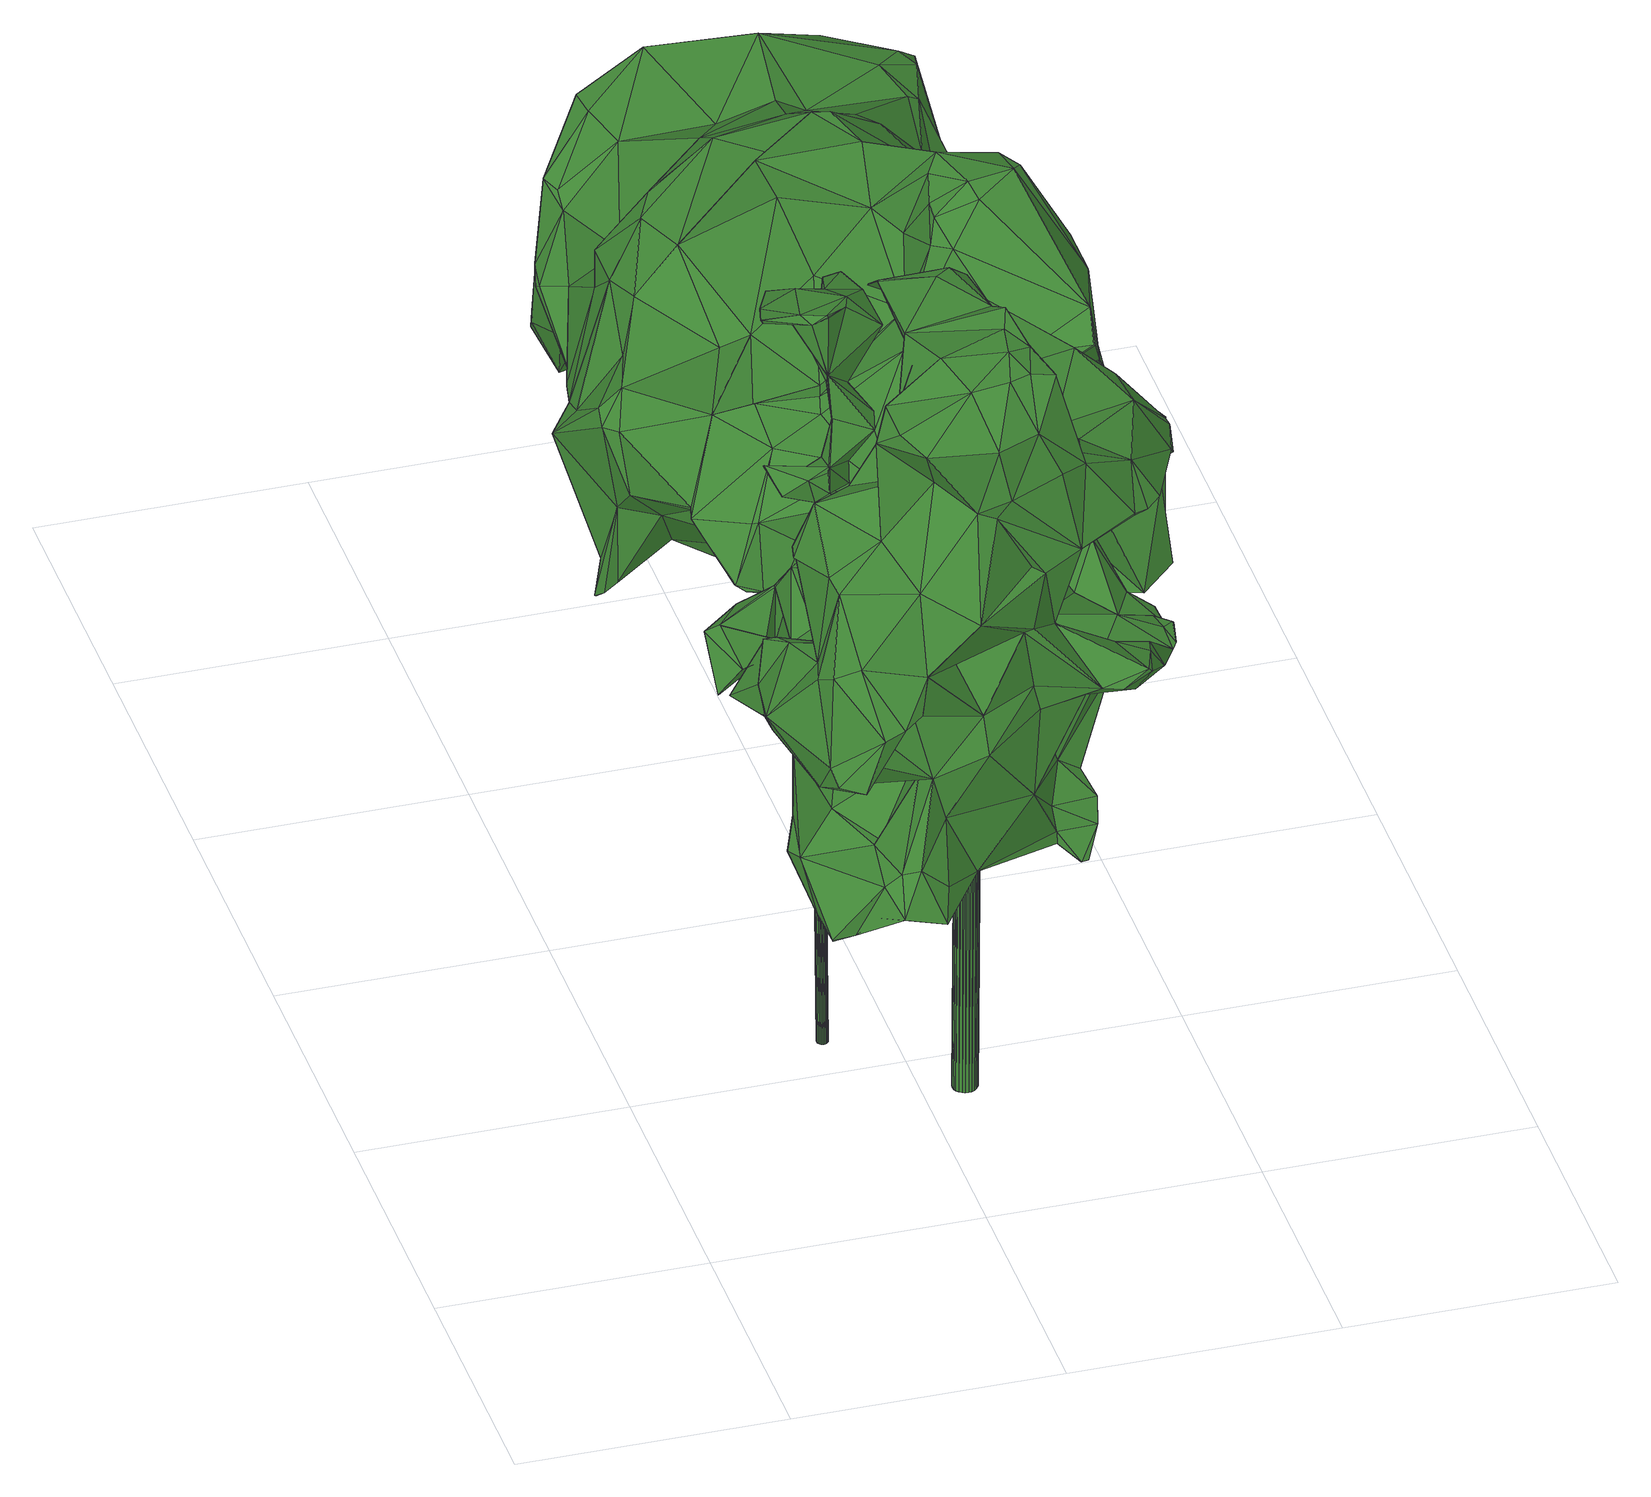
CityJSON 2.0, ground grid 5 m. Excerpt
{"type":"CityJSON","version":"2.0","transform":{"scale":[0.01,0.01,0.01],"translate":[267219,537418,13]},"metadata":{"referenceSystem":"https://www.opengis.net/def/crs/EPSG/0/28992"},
"CityObjects":{
"tree1":{"type":"SolitaryVegetationObject","attributes":{"gtid":578,"crown_width_m":3.3,"crown_median_z":24.57,"crown_r50_m":0.289,"crown_porosity":0.931,"trunk_H_m":11.16,"trunk_DBH_m":0.201,"trunk_radius_m":0.101,"trunk_base_height_m":13.41,"original_gtid":"661"},"geometry":[{"type":"Solid","lod":"3","boundaries":[[[[0,1,2]],[[3,1,0]],[[3,0,4]],[[1,3,5]],[[5,2,1]],[[6,7,8]],[[9,10,4]],[[11,12,13]],[[14,15,16]],[[17,18,19]],[[20,21,22]],[[23,24,25]],[[15,14,26]],[[27,26,14]],[[28,29,30]],[[31,32,33]],[[31,33,34]],[[4,0,9]],[[10,9,35]],[[36,37,34]],[[8,38,39]],[[40,37,41]],[[42,43,44]],[[45,46,47]],[[48,49,50]],[[51,52,28]],[[30,47,46]],[[53,54,47]],[[55,40,41]],[[56,36,57]],[[58,59,60]],[[61,59,58]],[[62,9,0]],[[14,63,27]],[[64,33,32]],[[65,33,64]],[[4,66,3]],[[45,66,4]],[[35,58,60]],[[35,60,10]],[[67,68,69]],[[70,68,67]],[[11,13,71]],[[11,71,72]],[[73,56,74]],[[26,27,18]],[[19,18,27]],[[53,47,75]],[[76,77,78]],[[79,80,81]],[[82,83,16]],[[56,73,84]],[[85,6,39]],[[86,87,88]],[[8,39,6]],[[89,42,90]],[[38,91,92]],[[90,42,93]],[[9,94,95]],[[74,79,73]],[[96,97,98]],[[8,99,91]],[[38,100,39]],[[101,37,36]],[[63,72,19]],[[84,101,56]],[[102,62,103]],[[104,105,106]],[[62,0,2]],[[5,62,2]],[[107,108,94]],[[95,94,108]],[[62,94,9]],[[55,109,40]],[[110,21,20]],[[111,112,113]],[[107,94,62]],[[31,34,37]],[[86,114,78]],[[25,81,23]],[[113,115,116]],[[35,9,95]],[[117,97,96]],[[97,117,118]],[[108,49,119]],[[45,120,46]],[[121,109,115]],[[121,115,118]],[[70,12,68]],[[36,56,101]],[[111,113,43]],[[62,102,107]],[[122,110,20]],[[123,21,105]],[[31,37,124]],[[28,125,51]],[[118,126,124]],[[5,75,52]],[[5,52,51]],[[16,127,14]],[[90,93,109]],[[42,89,43]],[[60,128,10]],[[16,15,129]],[[130,90,131]],[[96,65,117]],[[34,112,111]],[[111,36,34]],[[5,132,75]],[[133,72,71]],[[133,71,102]],[[122,22,91]],[[44,93,42]],[[63,14,127]],[[109,55,104]],[[134,10,128]],[[22,122,20]],[[38,92,100]],[[73,79,81]],[[101,84,24]],[[113,135,43]],[[83,48,127]],[[78,77,86]],[[119,136,125]],[[119,125,28]],[[137,24,138]],[[72,63,139]],[[121,118,37]],[[121,37,40]],[[41,138,24]],[[140,67,69]],[[44,135,116]],[[124,37,118]],[[43,89,57]],[[80,74,130]],[[84,25,24]],[[4,10,134]],[[112,87,97]],[[112,97,113]],[[49,107,50]],[[12,48,50]],[[55,106,21]],[[41,106,55]],[[41,80,106]],[[78,114,76]],[[134,128,59]],[[41,37,101]],[[126,141,138]],[[51,62,5]],[[73,81,84]],[[88,142,86]],[[105,104,123]],[[79,74,80]],[[114,86,142]],[[142,12,114]],[[140,88,67]],[[18,129,26]],[[82,129,18]],[[129,82,16]],[[26,129,15]],[[39,100,85]],[[143,85,100]],[[21,144,92]],[[13,12,50]],[[13,50,107]],[[30,46,120]],[[28,30,120]],[[137,32,31]],[[43,57,111]],[[31,41,101]],[[24,31,101]],[[24,137,31]],[[64,141,65]],[[117,141,126]],[[65,141,117]],[[123,144,21]],[[67,98,70]],[[82,18,17]],[[119,49,136]],[[69,11,139]],[[56,57,89]],[[93,44,116]],[[40,109,121]],[[12,11,68]],[[62,51,103]],[[125,103,51]],[[21,106,105]],[[145,116,115]],[[145,115,109]],[[123,104,55]],[[123,55,110]],[[110,55,21]],[[23,41,24]],[[72,139,11]],[[126,138,124]],[[138,41,124]],[[118,117,126]],[[74,56,130]],[[19,133,17]],[[17,133,82]],[[91,38,8]],[[83,127,16]],[[27,63,19]],[[30,29,47]],[[137,138,32]],[[3,66,5]],[[136,103,125]],[[41,31,124]],[[83,82,103]],[[136,83,103]],[[133,103,82]],[[133,102,103]],[[88,87,34]],[[98,88,34]],[[34,96,98]],[[77,87,86]],[[34,87,112]],[[45,134,120]],[[4,134,45]],[[59,120,134]],[[91,99,122]],[[138,141,32]],[[13,102,71]],[[32,141,64]],[[47,29,75]],[[47,54,66]],[[47,66,45]],[[133,19,72]],[[111,57,36]],[[106,80,104]],[[53,132,54]],[[98,67,88]],[[69,68,11]],[[43,135,44]],[[87,77,98]],[[113,116,135]],[[142,140,12]],[[88,140,142]],[[12,140,48]],[[127,48,140]],[[139,63,140]],[[139,140,69]],[[127,140,63]],[[12,70,114]],[[76,114,70]],[[98,77,70]],[[76,70,77]],[[25,84,81]],[[102,13,107]],[[23,81,41]],[[75,132,53]],[[146,147,95]],[[58,147,61]],[[146,61,147]],[[98,97,87]],[[110,122,144]],[[110,144,123]],[[93,116,145]],[[93,145,109]],[[22,92,91]],[[100,92,143]],[[21,92,22]],[[122,99,144]],[[92,144,99]],[[92,99,143]],[[108,107,49]],[[136,49,48]],[[136,48,83]],[[80,131,104]],[[130,131,80]],[[60,59,128]],[[109,131,90]],[[104,131,109]],[[28,146,119]],[[146,108,119]],[[28,61,146]],[[146,95,108]],[[35,147,58]],[[35,95,147]],[[61,120,59]],[[28,120,61]],[[113,97,115]],[[97,118,115]],[[8,7,99]],[[41,81,80]],[[99,7,143]],[[34,33,96]],[[52,29,28]],[[52,75,29]],[[96,33,65]],[[66,54,132]],[[66,132,5]],[[89,130,56]],[[90,130,89]],[[85,7,6]],[[143,7,85]],[[148,149,150]],[[148,150,151]],[[151,150,152]],[[151,152,153]],[[150,149,154]],[[150,154,152]],[[152,154,155]],[[152,155,153]],[[154,149,156]],[[154,156,155]],[[155,156,157]],[[155,157,153]],[[156,149,158]],[[156,158,157]],[[157,158,159]],[[157,159,153]],[[158,149,160]],[[158,160,159]],[[159,160,161]],[[159,161,153]],[[160,149,162]],[[160,162,161]],[[161,162,163]],[[161,163,153]],[[162,149,164]],[[162,164,163]],[[163,164,165]],[[163,165,153]],[[164,149,166]],[[164,166,165]],[[165,166,167]],[[165,167,153]],[[166,149,168]],[[166,168,167]],[[167,168,169]],[[167,169,153]],[[168,149,170]],[[168,170,169]],[[169,170,171]],[[169,171,153]],[[170,149,172]],[[170,172,171]],[[171,172,173]],[[171,173,153]],[[172,149,174]],[[172,174,173]],[[173,174,175]],[[173,175,153]],[[174,149,176]],[[174,176,175]],[[175,176,177]],[[175,177,153]],[[176,149,178]],[[176,178,177]],[[177,178,179]],[[177,179,153]],[[178,149,180]],[[178,180,179]],[[179,180,181]],[[179,181,153]],[[180,149,182]],[[180,182,181]],[[181,182,183]],[[181,183,153]],[[182,149,184]],[[182,184,183]],[[183,184,185]],[[183,185,153]],[[184,149,186]],[[184,186,185]],[[185,186,187]],[[185,187,153]],[[186,149,188]],[[186,188,187]],[[187,188,189]],[[187,189,153]],[[188,149,190]],[[188,190,189]],[[189,190,191]],[[189,191,153]],[[190,149,192]],[[190,192,191]],[[191,192,193]],[[191,193,153]],[[192,149,194]],[[192,194,193]],[[193,194,195]],[[193,195,153]],[[194,149,196]],[[194,196,195]],[[195,196,197]],[[195,197,153]],[[196,149,148]],[[196,148,197]],[[197,148,151]],[[197,151,153]]]]}]},
"tree2":{"type":"SolitaryVegetationObject","attributes":{"gtid":577,"crown_width_m":7.7,"crown_median_z":22.94,"crown_r50_m":0.408,"crown_porosity":0.911,"trunk_H_m":9.53,"trunk_DBH_m":0.458,"trunk_radius_m":0.229,"trunk_base_height_m":13.41,"original_gtid":"660"},"geometry":[{"type":"Solid","lod":"3","boundaries":[[[[198,199,200]],[[201,202,203]],[[204,205,206]],[[207,208,209]],[[210,211,212]],[[213,214,206]],[[213,215,214]],[[216,217,218]],[[216,219,217]],[[220,221,222]],[[223,224,225]],[[226,227,228]],[[229,230,231]],[[232,227,233]],[[234,235,236]],[[237,216,218]],[[234,238,235]],[[239,240,241]],[[242,243,199]],[[236,235,244]],[[245,246,225]],[[240,239,247]],[[248,249,250]],[[251,252,253]],[[254,253,252]],[[255,256,257]],[[258,259,208]],[[220,260,255]],[[261,262,263]],[[263,262,264]],[[265,266,267]],[[268,269,270]],[[271,272,273]],[[241,240,274]],[[275,265,276]],[[277,265,275]],[[278,279,280]],[[281,282,283]],[[263,250,249]],[[277,279,284]],[[263,249,261]],[[285,198,200]],[[286,287,288]],[[278,289,290]],[[291,253,292]],[[293,280,294]],[[245,295,296]],[[297,298,212]],[[286,299,287]],[[300,287,299]],[[301,233,226]],[[227,226,233]],[[302,303,304]],[[305,306,307]],[[308,309,310]],[[311,312,313]],[[218,217,314]],[[315,316,317]],[[296,318,319]],[[313,320,222]],[[223,225,246]],[[321,322,323]],[[321,323,324]],[[325,326,327]],[[325,327,300]],[[328,329,330]],[[328,330,322]],[[211,284,331]],[[332,333,292]],[[334,281,283]],[[335,332,292]],[[314,217,336]],[[250,337,248]],[[245,338,295]],[[229,339,340]],[[328,341,342]],[[213,206,205]],[[285,343,344]],[[345,346,347]],[[348,349,256]],[[245,225,338]],[[274,240,350]],[[274,350,351]],[[352,353,231]],[[350,247,354]],[[355,302,356]],[[240,247,350]],[[314,336,357]],[[358,359,317]],[[351,360,274]],[[361,362,292]],[[237,363,232]],[[300,364,287]],[[365,366,367]],[[365,367,215]],[[233,301,237]],[[233,237,232]],[[204,206,214]],[[297,368,369]],[[345,213,205]],[[347,213,345]],[[370,284,279]],[[371,372,256]],[[308,360,373]],[[200,343,285]],[[290,203,202]],[[290,289,203]],[[294,374,375]],[[376,377,378]],[[377,379,378]],[[380,381,298]],[[210,298,381]],[[290,202,382]],[[383,301,228]],[[350,307,351]],[[379,302,355]],[[315,221,201]],[[258,384,346]],[[347,346,384]],[[385,305,209]],[[332,335,386]],[[238,387,235]],[[290,388,389]],[[231,390,356]],[[391,369,368]],[[322,330,334]],[[392,393,271]],[[237,301,383]],[[316,394,270]],[[272,395,278]],[[396,344,343]],[[296,306,385]],[[305,385,306]],[[346,345,352]],[[346,352,397]],[[282,398,283]],[[322,283,398]],[[314,357,363]],[[399,400,401]],[[361,292,402]],[[311,313,221]],[[403,371,256]],[[404,405,266]],[[404,266,211]],[[294,280,275]],[[205,406,345]],[[352,345,406]],[[311,407,312]],[[245,408,303]],[[281,262,409]],[[281,409,282]],[[403,260,371]],[[410,252,399]],[[237,218,363]],[[275,276,294]],[[411,259,304]],[[377,224,223]],[[412,267,339]],[[340,339,267]],[[413,401,261]],[[414,265,267]],[[291,251,253]],[[356,390,355]],[[415,355,390]],[[209,307,366]],[[305,307,209]],[[242,273,374]],[[201,203,315]],[[271,273,242]],[[271,242,199]],[[336,381,357]],[[274,360,241]],[[416,417,343]],[[416,418,417]],[[300,327,324]],[[300,324,364]],[[331,212,211]],[[245,303,302]],[[337,262,281]],[[334,337,281]],[[207,209,366]],[[239,367,354]],[[247,239,354]],[[239,241,360]],[[251,341,419]],[[254,252,410]],[[246,245,302]],[[246,302,379]],[[255,389,220]],[[280,293,278]],[[292,420,291]],[[220,222,260]],[[329,421,330]],[[325,373,422]],[[308,373,325]],[[256,349,257]],[[283,322,334]],[[342,341,251]],[[423,424,425]],[[423,425,426]],[[380,363,381]],[[291,427,329]],[[428,329,427]],[[428,429,291]],[[325,422,326]],[[267,266,405]],[[228,430,383]],[[236,368,431]],[[236,431,432]],[[326,422,398]],[[326,398,282]],[[399,401,413]],[[246,379,377]],[[246,377,223]],[[235,387,244]],[[250,264,337]],[[414,243,242]],[[218,314,363]],[[302,433,356]],[[231,433,397]],[[356,433,231]],[[373,306,319]],[[301,226,228]],[[269,268,434]],[[333,435,288]],[[436,424,437]],[[296,408,245]],[[325,300,417]],[[423,230,229]],[[376,230,423]],[[353,406,267]],[[352,406,353]],[[204,214,438]],[[405,340,267]],[[315,289,278]],[[382,202,201]],[[439,324,323]],[[322,321,328]],[[378,230,376]],[[390,230,378]],[[440,387,361]],[[397,352,231]],[[386,441,371]],[[371,441,372]],[[441,348,372]],[[217,219,336]],[[414,406,442]],[[243,414,442]],[[236,432,234]],[[234,443,238]],[[432,443,234]],[[372,348,256]],[[444,445,387]],[[224,446,447]],[[422,447,446]],[[278,375,272]],[[224,377,446]],[[357,381,363]],[[212,298,210]],[[374,294,276]],[[333,420,292]],[[297,448,380]],[[360,351,306]],[[360,306,373]],[[244,391,236]],[[238,443,387]],[[297,449,348]],[[349,348,449]],[[424,324,439]],[[287,291,288]],[[439,325,450]],[[408,451,303]],[[244,440,391]],[[452,344,396]],[[355,415,379]],[[377,376,453]],[[378,379,415]],[[417,450,325]],[[363,380,454]],[[346,397,433]],[[319,306,296]],[[385,408,296]],[[267,406,414]],[[371,260,313]],[[337,264,262]],[[211,405,455]],[[329,428,456]],[[329,456,383]],[[332,386,457]],[[382,388,290]],[[222,221,313]],[[417,418,309]],[[316,395,394]],[[272,394,395]],[[338,225,224]],[[423,426,453]],[[219,456,458]],[[243,442,204]],[[458,456,428]],[[205,442,406]],[[211,266,277]],[[381,340,405]],[[441,445,348]],[[386,445,441]],[[286,459,460]],[[434,288,435]],[[434,435,269]],[[229,231,339]],[[460,459,461]],[[242,374,276]],[[288,420,333]],[[291,420,288]],[[229,437,423]],[[424,423,437]],[[242,276,414]],[[271,393,272]],[[263,264,250]],[[207,365,462]],[[207,366,365]],[[367,307,354]],[[251,291,342]],[[304,433,302]],[[377,453,446]],[[329,342,291]],[[316,315,395]],[[291,287,364]],[[324,291,364]],[[386,371,457]],[[387,443,444]],[[439,450,463]],[[362,445,335]],[[395,315,278]],[[244,387,440]],[[383,421,329]],[[415,390,378]],[[394,272,393]],[[394,393,461]],[[405,211,210]],[[405,210,381]],[[426,323,446]],[[258,208,207]],[[207,384,258]],[[425,424,463]],[[403,256,255]],[[253,464,292]],[[402,292,464]],[[431,348,444]],[[431,444,432]],[[207,462,384]],[[430,465,413]],[[465,410,413]],[[215,438,214]],[[367,438,215]],[[325,439,466]],[[400,409,262]],[[320,313,260]],[[199,243,200]],[[315,317,407]],[[204,442,205]],[[231,230,390]],[[307,306,351]],[[429,427,291]],[[428,427,429]],[[463,424,439]],[[249,413,261]],[[265,277,266]],[[273,375,374]],[[423,453,376]],[[467,454,369]],[[454,448,369]],[[248,413,249]],[[337,413,248]],[[208,411,209]],[[213,347,462]],[[213,462,215]],[[278,293,375]],[[350,354,307]],[[261,401,262]],[[215,462,365]],[[412,353,267]],[[324,428,291]],[[384,462,347]],[[308,310,360]],[[407,457,312]],[[468,440,469]],[[463,450,417]],[[269,316,270]],[[470,286,288]],[[327,326,321]],[[327,321,324]],[[219,229,336]],[[336,229,381]],[[340,381,229]],[[458,229,219]],[[439,323,426]],[[353,339,231]],[[412,339,353]],[[471,204,438]],[[367,239,472]],[[448,454,380]],[[417,300,299]],[[396,299,473]],[[286,473,299]],[[461,393,460]],[[211,277,284]],[[461,459,394]],[[471,438,416]],[[275,279,277]],[[294,375,293]],[[464,469,402]],[[432,444,443]],[[221,315,407]],[[221,407,311]],[[310,418,474]],[[310,474,360]],[[367,366,307]],[[434,470,288]],[[470,459,286]],[[322,398,422]],[[273,272,375]],[[262,401,400]],[[295,338,224]],[[434,459,470]],[[211,455,404]],[[331,284,370]],[[321,475,328]],[[331,389,257]],[[426,446,453]],[[290,389,331]],[[219,216,456]],[[237,383,456]],[[237,456,216]],[[201,221,388]],[[403,255,260]],[[458,436,437]],[[319,318,373]],[[232,467,465]],[[458,437,229]],[[382,201,388]],[[222,320,260]],[[476,212,449]],[[476,449,297]],[[476,297,212]],[[212,331,449]],[[257,449,331]],[[257,349,449]],[[289,315,203]],[[393,286,460]],[[392,286,393]],[[477,367,472]],[[477,472,416]],[[474,472,360]],[[329,328,342]],[[332,478,333]],[[421,383,430]],[[421,430,334]],[[359,478,332]],[[251,419,400]],[[391,368,236]],[[220,388,221]],[[422,318,447]],[[224,447,318]],[[410,465,254]],[[276,265,414]],[[232,465,227]],[[467,254,465]],[[275,280,279]],[[268,459,434]],[[270,459,268]],[[270,394,459]],[[458,428,436]],[[257,389,255]],[[309,418,310]],[[363,454,232]],[[278,290,331]],[[468,369,391]],[[417,396,343]],[[471,416,343]],[[417,299,396]],[[243,204,471]],[[243,471,200]],[[343,200,471]],[[296,295,318]],[[463,417,309]],[[426,425,463]],[[405,404,455]],[[297,369,448]],[[451,411,304]],[[422,323,322]],[[380,298,297]],[[335,445,386]],[[324,424,436]],[[428,324,436]],[[446,323,422]],[[295,224,318]],[[422,373,318]],[[334,330,421]],[[440,468,391]],[[303,451,304]],[[430,227,465]],[[430,228,227]],[[278,331,279]],[[331,370,279]],[[199,452,271]],[[426,466,439]],[[308,466,309]],[[325,466,308]],[[198,285,344]],[[198,344,452]],[[328,475,341]],[[419,475,282]],[[326,282,475]],[[368,297,431]],[[326,475,321]],[[411,208,259]],[[468,469,254]],[[304,259,433]],[[348,431,297]],[[271,452,392]],[[199,198,452]],[[334,413,337]],[[430,413,334]],[[385,451,408]],[[341,475,419]],[[388,220,389]],[[426,463,466]],[[466,463,309]],[[282,409,419]],[[254,464,253]],[[407,359,457]],[[359,332,457]],[[312,457,313]],[[371,313,457]],[[444,348,445]],[[400,419,409]],[[361,387,445]],[[361,445,362]],[[209,411,385]],[[451,385,411]],[[362,335,292]],[[438,477,416]],[[269,317,316]],[[358,317,269]],[[468,254,467]],[[346,259,258]],[[464,254,469]],[[361,469,440]],[[402,469,361]],[[433,259,346]],[[478,359,358]],[[232,454,467]],[[360,472,239]],[[474,418,472]],[[416,472,418]],[[438,367,477]],[[452,479,392]],[[396,479,452]],[[396,473,479]],[[286,479,473]],[[392,479,286]],[[333,478,435]],[[358,269,435]],[[358,435,478]],[[407,317,359]],[[399,413,410]],[[467,369,468]],[[400,399,252]],[[400,252,251]],[[480,481,482]],[[480,482,483]],[[483,482,484]],[[483,484,485]],[[482,481,486]],[[482,486,484]],[[484,486,487]],[[484,487,485]],[[486,481,488]],[[486,488,487]],[[487,488,489]],[[487,489,485]],[[488,481,490]],[[488,490,489]],[[489,490,491]],[[489,491,485]],[[490,481,492]],[[490,492,491]],[[491,492,493]],[[491,493,485]],[[492,481,494]],[[492,494,493]],[[493,494,495]],[[493,495,485]],[[494,481,496]],[[494,496,495]],[[495,496,497]],[[495,497,485]],[[496,481,498]],[[496,498,497]],[[497,498,499]],[[497,499,485]],[[498,481,500]],[[498,500,499]],[[499,500,501]],[[499,501,485]],[[500,481,502]],[[500,502,501]],[[501,502,503]],[[501,503,485]],[[502,481,504]],[[502,504,503]],[[503,504,505]],[[503,505,485]],[[504,481,506]],[[504,506,505]],[[505,506,507]],[[505,507,485]],[[506,481,508]],[[506,508,507]],[[507,508,509]],[[507,509,485]],[[508,481,510]],[[508,510,509]],[[509,510,511]],[[509,511,485]],[[510,481,512]],[[510,512,511]],[[511,512,513]],[[511,513,485]],[[512,481,514]],[[512,514,513]],[[513,514,515]],[[513,515,485]],[[514,481,516]],[[514,516,515]],[[515,516,517]],[[515,517,485]],[[516,481,518]],[[516,518,517]],[[517,518,519]],[[517,519,485]],[[518,481,520]],[[518,520,519]],[[519,520,521]],[[519,521,485]],[[520,481,522]],[[520,522,521]],[[521,522,523]],[[521,523,485]],[[522,481,524]],[[522,524,523]],[[523,524,525]],[[523,525,485]],[[524,481,526]],[[524,526,525]],[[525,526,527]],[[525,527,485]],[[526,481,528]],[[526,528,527]],[[527,528,529]],[[527,529,485]],[[528,481,480]],[[528,480,529]],[[529,480,483]],[[529,483,485]]]]}]},
"tree3":{"type":"SolitaryVegetationObject","attributes":{"gtid":576,"crown_width_m":12.39,"crown_median_z":22.43,"crown_r50_m":0.438,"crown_porosity":0.883,"trunk_H_m":8.97,"trunk_DBH_m":0.74,"trunk_radius_m":0.37,"trunk_base_height_m":13.46,"original_gtid":"659"},"geometry":[{"type":"Solid","lod":"3","boundaries":[[[[530,531,532]],[[533,534,535]],[[536,537,538]],[[539,540,541]],[[542,543,544]],[[545,546,547]],[[548,549,550]],[[551,552,553]],[[554,535,534]],[[548,555,556]],[[557,558,559]],[[560,561,562]],[[563,564,565]],[[566,567,568]],[[569,568,567]],[[537,547,538]],[[570,571,572]],[[573,574,575]],[[574,576,575]],[[577,578,579]],[[580,581,582]],[[583,550,584]],[[585,573,586]],[[587,588,589]],[[535,578,577]],[[584,550,549]],[[580,590,591]],[[538,592,536]],[[593,594,595]],[[596,597,563]],[[598,599,583]],[[600,601,602]],[[603,601,600]],[[604,594,605]],[[557,606,607]],[[608,609,590]],[[556,549,548]],[[610,611,612]],[[610,612,613]],[[556,555,614]],[[615,616,617]],[[535,564,618]],[[619,620,621]],[[563,622,596]],[[623,596,622]],[[624,588,587]],[[595,606,557]],[[573,625,626]],[[584,627,598]],[[543,542,596]],[[563,618,564]],[[628,629,555]],[[595,594,604]],[[630,586,631]],[[576,631,586]],[[615,632,633]],[[634,608,635]],[[603,623,601]],[[578,542,544]],[[545,547,537]],[[564,636,637]],[[554,564,535]],[[636,564,554]],[[638,589,588]],[[638,588,639]],[[640,641,537]],[[536,640,537]],[[642,643,644]],[[559,645,557]],[[646,647,558]],[[648,603,649]],[[600,649,603]],[[627,650,598]],[[651,652,653]],[[654,655,656]],[[631,657,630]],[[658,659,660]],[[661,624,587]],[[550,662,548]],[[576,586,573]],[[604,606,595]],[[654,656,663]],[[664,665,666]],[[667,666,665]],[[668,669,670]],[[598,583,584]],[[542,597,596]],[[538,671,592]],[[578,535,542]],[[672,673,674]],[[542,535,618]],[[562,561,675]],[[632,621,620]],[[676,677,678]],[[591,679,680]],[[533,535,577]],[[622,681,623]],[[628,682,607]],[[683,684,685]],[[635,608,590]],[[580,635,590]],[[554,534,636]],[[607,629,628]],[[686,687,658]],[[686,658,541]],[[619,688,689]],[[684,558,561]],[[690,546,691]],[[545,691,546]],[[548,692,693]],[[694,547,669]],[[695,644,643]],[[695,643,696]],[[697,698,691]],[[699,700,701]],[[663,639,654]],[[604,605,690]],[[580,591,581]],[[546,690,605]],[[546,605,702]],[[702,605,594]],[[544,579,578]],[[672,703,704]],[[583,599,550]],[[662,550,599]],[[618,563,597]],[[597,542,618]],[[705,626,625]],[[625,706,705]],[[707,708,709]],[[569,710,711]],[[590,679,591]],[[656,655,687]],[[712,568,713]],[[713,568,570]],[[639,616,638]],[[673,643,642]],[[568,569,570]],[[701,714,666]],[[710,666,714]],[[715,699,625]],[[625,699,706]],[[635,580,716]],[[717,718,663]],[[711,571,570]],[[719,707,709]],[[719,720,707]],[[595,721,593]],[[611,722,533]],[[672,696,673]],[[649,708,723]],[[649,723,648]],[[724,725,726]],[[727,577,579]],[[573,728,574]],[[626,728,573]],[[563,565,729]],[[730,731,712]],[[636,534,533]],[[714,571,711]],[[582,716,580]],[[582,732,716]],[[674,733,734]],[[660,659,613]],[[661,587,735]],[[562,675,628]],[[555,629,614]],[[657,736,630]],[[684,561,560]],[[670,688,678]],[[667,737,738]],[[667,738,701]],[[539,670,677]],[[739,569,567]],[[715,625,585]],[[559,558,647]],[[623,681,601]],[[740,588,624]],[[627,741,650]],[[641,549,742]],[[538,547,671]],[[592,671,552]],[[602,552,671]],[[615,633,616]],[[743,616,633]],[[678,619,621]],[[710,569,666]],[[533,577,611]],[[744,717,745]],[[746,664,732]],[[747,748,655]],[[749,644,627]],[[552,602,601]],[[750,751,752]],[[570,569,711]],[[753,754,744]],[[603,648,623]],[[647,645,559]],[[570,730,713]],[[707,723,708]],[[713,730,712]],[[572,733,730]],[[730,733,731]],[[660,720,719]],[[566,755,739]],[[589,735,587]],[[585,586,630]],[[737,706,699]],[[649,668,539]],[[756,757,653]],[[576,573,575]],[[568,712,566]],[[540,758,676]],[[674,703,672]],[[734,703,674]],[[565,759,733]],[[617,760,632]],[[615,617,632]],[[540,676,744]],[[649,600,668]],[[664,761,665]],[[704,700,585]],[[651,531,530]],[[532,531,762]],[[572,763,733]],[[589,638,661]],[[728,624,661]],[[749,627,764]],[[584,764,627]],[[549,764,584]],[[626,705,728]],[[765,681,766]],[[767,681,765]],[[656,717,663]],[[727,611,577]],[[685,692,683]],[[705,624,728]],[[540,744,745]],[[541,540,745]],[[629,725,768]],[[594,689,702]],[[688,702,689]],[[769,653,633]],[[756,653,769]],[[565,733,674]],[[565,674,729]],[[621,760,753]],[[651,653,757]],[[670,539,668]],[[623,723,543]],[[543,723,707]],[[770,667,771]],[[556,742,549]],[[668,694,669]],[[710,714,711]],[[772,547,546]],[[637,722,755]],[[636,722,637]],[[633,653,743]],[[760,617,754]],[[747,773,748]],[[609,722,611]],[[677,758,539]],[[539,758,540]],[[758,677,676]],[[772,669,547]],[[670,669,772]],[[598,650,736]],[[650,630,736]],[[569,774,666]],[[566,712,564]],[[616,743,728]],[[632,760,621]],[[625,573,585]],[[685,693,692]],[[732,664,716]],[[696,643,673]],[[572,730,570]],[[630,704,585]],[[627,695,741]],[[581,591,775]],[[677,670,678]],[[687,748,680]],[[655,748,687]],[[682,675,558]],[[675,561,558]],[[701,666,667]],[[579,751,727]],[[745,717,656]],[[541,776,539]],[[544,543,752]],[[612,611,720]],[[548,662,692]],[[613,659,687]],[[658,687,659]],[[601,681,767]],[[610,777,609]],[[552,778,592]],[[557,645,595]],[[596,623,543]],[[765,674,673]],[[614,768,742]],[[592,778,536]],[[766,681,622]],[[729,674,765]],[[750,727,751]],[[544,751,579]],[[752,751,544]],[[560,685,684]],[[763,572,571]],[[705,740,624]],[[705,706,740]],[[698,697,768]],[[555,548,693]],[[695,704,741]],[[607,558,557]],[[607,682,558]],[[740,747,588]],[[638,616,728]],[[638,728,661]],[[774,634,635]],[[716,774,635]],[[684,683,646]],[[532,762,779]],[[530,652,651]],[[641,640,764]],[[565,564,759]],[[727,720,611]],[[736,599,598]],[[657,599,736]],[[780,781,732]],[[743,653,652]],[[632,782,769]],[[646,769,782]],[[769,646,756]],[[661,735,589]],[[647,646,782]],[[772,688,670]],[[702,688,546]],[[594,619,689]],[[641,764,549]],[[652,530,783]],[[652,783,631]],[[660,613,612]],[[628,675,682]],[[679,777,680]],[[609,777,590]],[[691,698,724]],[[691,724,604]],[[672,704,695]],[[672,695,696]],[[666,774,664]],[[716,664,774]],[[784,770,637]],[[637,770,564]],[[755,722,634]],[[680,748,773]],[[602,694,600]],[[546,688,772]],[[678,621,753]],[[623,648,723]],[[729,766,563]],[[765,766,729]],[[622,563,766]],[[680,773,775]],[[697,545,742]],[[576,652,631]],[[743,652,576]],[[743,576,574]],[[545,537,742]],[[614,742,556]],[[641,742,537]],[[756,646,757]],[[683,757,646]],[[690,691,604]],[[737,761,664]],[[745,686,541]],[[745,656,686]],[[656,687,686]],[[768,725,724]],[[763,571,714]],[[697,691,545]],[[769,633,632]],[[694,671,547]],[[591,680,775]],[[747,655,654]],[[581,775,582]],[[773,582,775]],[[582,773,732]],[[773,747,740]],[[668,600,694]],[[627,644,695]],[[671,694,602]],[[667,785,737]],[[786,734,714]],[[613,777,610]],[[662,783,530]],[[599,783,662]],[[599,657,783]],[[631,783,657]],[[673,642,765]],[[767,765,642]],[[639,588,654]],[[747,654,588]],[[644,551,642]],[[630,650,741]],[[704,630,741]],[[639,754,616]],[[539,776,649]],[[708,649,776]],[[770,784,667]],[[564,712,731]],[[739,787,569]],[[774,569,787]],[[752,543,707]],[[642,553,767]],[[687,680,777]],[[706,780,740]],[[788,780,706]],[[737,788,706]],[[773,780,732]],[[740,780,773]],[[590,777,679]],[[687,777,613]],[[774,755,634]],[[704,703,786]],[[786,703,734]],[[699,738,737]],[[739,755,787]],[[787,755,774]],[[595,789,721]],[[678,688,619]],[[782,632,789]],[[634,722,608]],[[533,722,636]],[[608,722,609]],[[790,667,761]],[[761,667,791]],[[737,664,746]],[[742,768,697]],[[724,698,768]],[[699,701,738]],[[753,744,676]],[[676,678,753]],[[593,619,594]],[[607,725,629]],[[726,725,607]],[[699,715,700]],[[632,620,721]],[[593,620,619]],[[593,721,620]],[[536,778,640]],[[784,791,667]],[[601,767,553]],[[601,553,552]],[[786,700,704]],[[701,700,786]],[[644,749,551]],[[786,714,701]],[[642,551,553]],[[551,778,552]],[[764,640,778]],[[764,778,749]],[[551,749,778]],[[790,761,785]],[[761,737,785]],[[790,785,667]],[[709,658,719]],[[709,541,658]],[[746,732,781]],[[737,746,781]],[[737,781,788]],[[780,788,781]],[[724,726,604]],[[610,609,611]],[[731,733,759]],[[731,759,564]],[[755,566,771]],[[770,771,566]],[[734,733,763]],[[763,714,734]],[[755,771,637]],[[770,566,564]],[[606,604,726]],[[606,726,607]],[[720,660,612]],[[647,789,645]],[[782,789,647]],[[721,789,632]],[[645,789,595]],[[715,585,700]],[[617,616,754]],[[562,693,560]],[[560,693,685]],[[562,628,693]],[[555,693,628]],[[531,757,762]],[[683,762,757]],[[684,646,558]],[[651,757,531]],[[771,667,665]],[[658,660,719]],[[761,791,665]],[[530,532,779]],[[530,779,662]],[[683,779,762]],[[692,779,683]],[[662,779,692]],[[541,708,776]],[[760,754,753]],[[574,792,743]],[[728,743,792]],[[728,792,574]],[[541,709,708]],[[665,793,771]],[[771,793,637]],[[784,793,791]],[[784,637,793]],[[665,791,793]],[[614,629,768]],[[739,567,566]],[[720,750,707]],[[727,750,720]],[[754,639,718]],[[754,718,744]],[[717,744,718]],[[663,718,639]],[[750,752,707]],[[794,795,796]],[[794,796,797]],[[797,796,798]],[[797,798,799]],[[796,795,800]],[[796,800,798]],[[798,800,801]],[[798,801,799]],[[800,795,802]],[[800,802,801]],[[801,802,803]],[[801,803,799]],[[802,795,804]],[[802,804,803]],[[803,804,805]],[[803,805,799]],[[804,795,806]],[[804,806,805]],[[805,806,807]],[[805,807,799]],[[806,795,808]],[[806,808,807]],[[807,808,809]],[[807,809,799]],[[808,795,810]],[[808,810,809]],[[809,810,811]],[[809,811,799]],[[810,795,812]],[[810,812,811]],[[811,812,813]],[[811,813,799]],[[812,795,814]],[[812,814,813]],[[813,814,815]],[[813,815,799]],[[814,795,816]],[[814,816,815]],[[815,816,817]],[[815,817,799]],[[816,795,818]],[[816,818,817]],[[817,818,819]],[[817,819,799]],[[818,795,820]],[[818,820,819]],[[819,820,821]],[[819,821,799]],[[820,795,822]],[[820,822,821]],[[821,822,823]],[[821,823,799]],[[822,795,824]],[[822,824,823]],[[823,824,825]],[[823,825,799]],[[824,795,826]],[[824,826,825]],[[825,826,827]],[[825,827,799]],[[826,795,828]],[[826,828,827]],[[827,828,829]],[[827,829,799]],[[828,795,830]],[[828,830,829]],[[829,830,831]],[[829,831,799]],[[830,795,832]],[[830,832,831]],[[831,832,833]],[[831,833,799]],[[832,795,834]],[[832,834,833]],[[833,834,835]],[[833,835,799]],[[834,795,836]],[[834,836,835]],[[835,836,837]],[[835,837,799]],[[836,795,838]],[[836,838,837]],[[837,838,839]],[[837,839,799]],[[838,795,840]],[[838,840,839]],[[839,840,841]],[[839,841,799]],[[840,795,842]],[[840,842,841]],[[841,842,843]],[[841,843,799]],[[842,795,794]],[[842,794,843]],[[843,794,797]],[[843,797,799]]]]}]}
},
"vertices":[
[425,615,1571],[383,577,1583],[382,576,1582],[380,581,1583],[433,638,1577],[354,580,1569],[349,458,648],[388,465,669],[375,414,718],[496,629,1510],[480,699,1542],[480,482,1245],[454,537,1226],[453,534,1359],[294,503,1290],[238,488,1355],[296,510,1309],[344,448,1346],[307,446,1338],[345,442,1307],[406,473,833],[364,519,801],[404,471,832],[189,595,811],[227,577,869],[187,594,812],[259,441,1317],[321,451,1287],[358,672,1501],[278,641,1576],[309,718,1556],[293,502,962],[324,466,986],[334,503,986],[314,573,1071],[491,679,1503],[300,632,996],[301,630,994],[374,416,719],[348,459,649],[301,632,874],[268,594,870],[413,709,918],[386,706,926],[450,686,984],[355,691,1574],[310,719,1558],[277,642,1578],[405,536,1302],[420,593,1374],[407,535,1303],[380,578,1460],[321,610,1567],[266,599,1584],[267,599,1585],[357,592,819],[251,700,922],[345,703,904],[465,760,1447],[433,786,1520],[463,771,1535],[428,769,1452],[382,577,1460],[359,510,1270],[350,462,989],[401,494,998],[338,600,1581],[452,536,1224],[454,536,1224],[449,504,1225],[469,592,1164],[406,534,1304],[400,509,1274],[244,673,876],[285,666,872],[271,602,1574],[516,623,1150],[482,648,1121],[454,667,1179],[255,666,871],[300,633,872],[218,622,853],[351,468,1345],[355,528,1325],[176,641,917],[349,460,647],[410,669,1173],[426,606,1128],[391,624,1193],[350,710,895],[382,684,872],[380,414,731],[380,416,731],[414,707,918],[427,612,1414],[485,675,1484],[345,572,1062],[358,591,1056],[426,604,1129],[381,415,730],[387,466,670],[201,630,933],[453,532,1361],[385,562,1378],[357,594,817],[350,565,781],[342,574,803],[463,572,1373],[420,635,1395],[372,645,875],[445,525,798],[328,635,1003],[357,591,1058],[368,638,1011],[434,646,1202],[367,636,1009],[449,684,983],[402,517,994],[352,573,1003],[418,635,1394],[404,701,1544],[331,624,1003],[440,479,810],[444,526,796],[295,502,960],[381,588,1440],[334,504,984],[365,522,1285],[461,771,1536],[240,488,1356],[293,667,874],[370,646,874],[267,598,1584],[352,466,1344],[411,700,1556],[449,685,985],[384,564,1376],[295,492,959],[297,494,958],[443,499,1235],[393,526,1261],[336,485,977],[392,626,1194],[389,467,668],[438,480,809],[386,704,925],[440,726,1449],[462,749,1447],[388,600,41],[378,600,41],[388,603,41],[376,597,1157],[376,600,1157],[366,597,1157],[387,605,41],[375,603,1157],[385,607,41],[373,605,1157],[383,609,41],[371,606,1157],[381,610,41],[369,607,1157],[378,610,41],[366,607,1157],[375,610,41],[364,607,1157],[373,609,41],[361,606,1157],[371,607,41],[359,605,1157],[369,605,41],[357,603,1157],[368,603,41],[356,600,1157],[368,600,41],[356,597,1157],[368,597,41],[356,595,1157],[369,595,41],[357,592,1157],[371,593,41],[359,590,1157],[373,591,41],[361,589,1157],[376,590,41],[364,588,1157],[378,590,41],[366,587,1157],[381,590,41],[369,588,1157],[383,591,41],[371,589,1157],[385,593,41],[373,590,1157],[387,595,41],[375,592,1157],[388,597,41],[376,595,1157],
[268,401,1213],[297,279,1245],[311,422,1306],[328,370,693],[474,342,796],[353,408,861],[398,334,1473],[460,233,1496],[427,285,1517],[697,403,1574],[705,396,1566],[689,465,1572],[658,248,969],[558,216,946],[563,195,875],[566,320,1557],[427,373,1521],[536,408,1578],[880,288,994],[869,242,1007],[895,247,967],[815,279,1012],[367,175,647],[253,308,645],[279,195,539],[983,494,1238],[952,578,1248],[998,567,1245],[981,492,882],[983,492,879],[951,514,886],[705,276,1073],[720,305,1234],[741,232,1252],[910,401,842],[971,436,878],[767,279,560],[796,330,596],[798,328,598],[960,417,877],[765,281,558],[512,716,1542],[521,802,1479],[519,801,1477],[305,246,1230],[403,320,1275],[796,360,616],[918,517,1345],[977,488,1249],[514,718,1543],[1021,680,747],[1018,680,745],[1013,714,761],[712,610,844],[836,606,813],[672,529,764],[765,491,807],[384,106,620],[462,108,595],[428,154,683],[721,322,1564],[721,325,1561],[319,189,546],[930,686,769],[923,741,811],[991,726,759],[993,727,761],[440,159,1087],[442,161,1085],[533,143,1188],[217,573,843],[236,553,825],[196,552,837],[283,304,1053],[193,315,948],[260,222,1076],[523,802,1476],[382,97,1025],[324,170,1117],[422,126,1031],[261,215,853],[314,172,924],[307,81,916],[903,742,932],[854,780,964],[900,744,980],[427,224,992],[273,426,1219],[346,445,990],[491,502,979],[439,485,922],[352,321,910],[454,260,814],[581,584,871],[568,482,708],[267,115,915],[343,85,1017],[906,588,1355],[836,602,1414],[658,245,742],[672,253,913],[534,448,1131],[553,548,1129],[960,475,886],[868,362,1330],[786,402,1364],[766,322,1392],[669,550,1543],[680,657,1518],[667,540,1576],[724,664,1346],[646,525,1336],[666,548,1428],[242,351,632],[295,352,527],[287,318,510],[849,163,1020],[267,396,815],[224,430,868],[266,399,815],[805,634,1303],[765,669,1360],[280,196,536],[716,732,1042],[825,698,1042],[730,647,1152],[656,599,1125],[677,657,1177],[716,735,1044],[653,601,1125],[743,731,920],[757,531,914],[823,704,892],[465,210,834],[458,402,653],[453,481,813],[903,725,919],[529,375,590],[842,160,1027],[963,715,802],[994,582,1250],[676,234,1212],[646,203,1121],[720,746,888],[710,609,847],[387,468,1298],[276,424,1216],[589,225,1489],[671,260,1490],[635,315,1569],[554,239,603],[479,159,638],[634,691,1564],[666,692,1543],[611,220,1386],[588,233,1344],[603,666,1568],[881,304,1262],[854,287,1269],[789,135,1010],[276,429,836],[311,426,686],[614,658,1500],[706,367,673],[581,367,674],[853,283,902],[494,499,980],[663,449,1588],[679,496,1600],[512,548,1544],[716,335,647],[741,382,708],[357,233,943],[453,264,528],[506,259,544],[729,682,1349],[274,174,1105],[261,146,938],[798,351,1267],[923,479,1224],[844,325,1266],[912,335,1263],[764,287,905],[756,155,1006],[395,298,662],[881,493,915],[676,326,1572],[668,546,1429],[488,335,553],[720,316,581],[380,285,662],[398,171,670],[852,288,1265],[804,353,639],[318,336,1064],[266,422,1021],[219,454,920],[214,346,896],[451,380,1205],[711,249,1404],[825,702,1043],[882,667,809],[822,712,871],[909,690,787],[735,415,729],[363,180,579],[437,185,1072],[631,213,1110],[553,234,1361],[268,406,667],[758,456,1361],[875,752,920],[865,596,801],[677,393,1533],[655,249,1220],[920,642,787],[441,209,1230],[880,307,1260],[484,511,1401],[484,512,1260],[518,528,1363],[721,748,885],[501,468,839],[853,663,855],[764,663,1194],[690,339,1225],[603,451,1110],[589,393,1264],[711,510,1285],[675,474,811],[662,423,986],[594,382,930],[907,559,847],[719,314,606],[753,273,563],[765,290,1390],[282,455,886],[342,433,856],[602,450,1107],[596,361,1105],[461,410,1494],[653,599,1128],[789,388,647],[505,275,539],[494,304,1393],[752,275,561],[720,312,582],[561,346,594],[781,548,1283],[787,576,1291],[709,371,797],[490,215,744],[556,545,1130],[744,414,1372],[272,402,1212],[765,493,1290],[803,354,880],[509,305,1060],[825,397,908],[368,346,584],[682,376,988],[239,482,993],[255,465,1006],[236,481,995],[654,388,1582],[574,464,1268],[728,444,755],[897,552,833],[704,541,1302],[849,433,835],[784,390,677],[783,393,674],[344,442,957],[487,351,1379],[525,542,1494],[487,338,1052],[528,541,1492],[743,735,920],[563,198,874],[518,521,1492],[350,420,715],[380,302,1098],[601,400,41],[578,400,41],[600,406,41],[610,409,993],[610,415,993],[588,409,994],[598,412,41],[607,421,993],[594,416,41],[604,426,993],[589,420,41],[599,429,993],[584,422,41],[593,431,993],[578,423,41],[587,432,993],[572,422,41],[582,431,993],[566,420,41],[576,429,994],[562,416,41],[571,425,994],[558,411,41],[568,420,994],[556,406,41],[565,415,994],[555,400,41],[565,409,994],[556,394,41],[566,403,994],[558,388,41],[568,398,994],[562,384,41],[572,393,994],[567,380,41],[576,389,994],[572,378,41],[582,387,994],[578,377,41],[588,386,994],[584,378,41],[594,387,994],[590,380,41],[599,390,994],[594,384,41],[604,393,994],[598,389,41],[608,398,994],[600,394,41],[610,404,993],
[600,1721,388],[550,1787,386],[575,1775,379],[769,691,1356],[884,650,1380],[894,705,1422],[923,1897,1161],[790,2029,1143],[877,1843,1216],[443,1507,1337],[299,1459,1227],[329,1332,1248],[821,931,1579],[711,1034,1567],[736,923,1573],[670,2063,1116],[457,1986,1211],[633,1874,1280],[761,2044,575],[789,2017,693],[890,1885,549],[949,1624,1028],[872,1697,1212],[872,1511,1038],[888,651,1377],[685,2149,710],[723,2115,731],[266,2023,665],[340,2047,565],[260,2010,643],[425,2070,575],[399,2077,553],[478,2128,553],[926,940,1414],[942,810,1233],[988,974,1031],[916,760,983],[936,819,827],[1003,745,771],[767,785,799],[1000,761,763],[937,824,825],[1024,818,810],[540,1302,536],[508,1396,516],[512,1395,515],[571,1417,575],[684,836,1498],[745,885,1559],[668,901,1525],[307,724,922],[277,724,926],[301,730,916],[927,1774,542],[914,1844,612],[705,1353,659],[703,1367,650],[149,1172,654],[172,1168,832],[133,1174,650],[310,762,1041],[258,728,941],[901,1810,1204],[217,1836,897],[242,1870,1051],[236,1898,848],[820,1024,1552],[839,951,1570],[925,1728,542],[876,1728,529],[702,1504,1339],[811,1467,1257],[851,1693,1223],[715,1395,1388],[369,2045,945],[332,1974,1142],[387,1985,766],[410,2183,696],[537,711,1088],[499,769,1121],[461,896,1152],[596,844,1295],[468,926,1169],[356,947,1162],[668,2155,737],[259,1587,759],[261,1445,770],[179,1509,864],[935,859,1393],[258,1802,1025],[213,1791,881],[256,1761,892],[777,1123,1352],[754,1241,1392],[175,1176,668],[520,1171,582],[508,1217,568],[896,1645,792],[475,2139,554],[451,2183,685],[901,1473,604],[771,1580,635],[241,1679,745],[434,1541,737],[612,699,1075],[470,728,938],[795,664,1315],[738,786,1236],[162,1239,681],[99,1323,900],[887,1950,963],[865,1980,957],[995,1440,1011],[1067,1400,962],[883,1561,926],[252,1977,675],[337,1919,612],[287,1926,596],[608,1342,1470],[578,1356,1465],[916,1538,603],[537,1759,522],[586,1636,631],[546,1690,666],[133,1128,1035],[154,1096,1043],[177,1158,1090],[843,1583,616],[414,1170,1149],[368,997,1120],[479,965,1165],[160,1226,666],[787,1823,562],[137,1164,1052],[578,927,1025],[758,900,995],[706,913,940],[769,1148,1090],[590,1552,1330],[614,1700,1256],[447,1601,1274],[827,1787,1233],[1085,1327,825],[1081,1388,962],[1052,1152,957],[390,2119,519],[243,1554,1108],[339,1525,1240],[305,1606,1061],[297,763,1040],[205,821,1030],[756,1221,1226],[387,2122,520],[520,1850,595],[446,1929,622],[584,1949,672],[363,1189,1119],[288,978,1131],[361,1811,1145],[257,1832,1049],[361,2007,1129],[518,2086,976],[649,1912,627],[673,2045,593],[664,1682,1237],[955,1393,801],[1084,1374,842],[665,1985,941],[514,2106,863],[663,1232,787],[823,1311,835],[806,1133,908],[335,1911,1148],[1045,1290,830],[935,1319,735],[284,1214,713],[452,1107,728],[617,1120,1411],[441,1235,1469],[475,1214,1398],[791,842,806],[856,839,815],[1039,762,981],[1065,779,800],[862,900,949],[663,1238,786],[470,734,936],[215,1282,1070],[140,1313,948],[523,1153,1264],[633,964,1296],[210,1808,870],[655,749,1213],[634,1236,1471],[494,2119,871],[479,2123,853],[475,2120,853],[654,873,1487],[308,1291,689],[907,1164,1114],[1059,808,809],[1025,845,991],[338,871,1042],[1106,964,979],[1027,1086,934],[136,1177,647],[912,1537,599],[528,1145,937],[699,1259,899],[753,772,913],[225,1074,867],[915,1492,620],[769,2018,929],[482,1496,695],[232,1422,1133],[246,1317,1165],[503,973,1122],[162,1053,935],[216,863,1025],[938,1687,932],[654,1044,1401],[671,941,1528],[687,1004,1546],[238,1536,1042],[148,1386,915],[665,724,1069],[501,1782,642],[525,1777,537],[327,1508,1243],[1034,903,991],[180,1511,868],[623,1048,1181],[552,1791,384],[1032,904,986],[887,1872,846],[927,1247,1116],[847,1076,1269],[895,1378,1172],[616,2126,747],[461,1782,710],[908,944,1041],[784,892,1009],[510,1717,1215],[218,862,1020],[726,778,900],[258,733,939],[502,1323,1412],[365,864,1120],[932,1730,1048],[578,1782,462],[275,1074,928],[370,996,1115],[305,1821,758],[729,1707,597],[854,1039,1269],[493,1183,1014],[946,1135,893],[739,770,902],[420,1191,966],[250,1789,770],[665,1196,1177],[662,1062,1210],[511,1348,712],[662,893,1189],[665,1350,46],[628,1350,46],[664,1359,46],[660,1357,943],[659,1367,943],[623,1357,943],[660,1368,46],[655,1376,943],[654,1376,46],[649,1383,943],[647,1382,46],[642,1389,943],[638,1386,46],[633,1393,943],[628,1387,46],[623,1394,943],[619,1386,46],[614,1393,943],[610,1382,46],[605,1390,943],[602,1376,46],[597,1384,943],[596,1369,46],[591,1376,943],[592,1360,46],[587,1367,943],[591,1350,46],[586,1358,943],[592,1341,46],[587,1348,943],[596,1332,46],[591,1339,943],[602,1324,46],[596,1331,943],[609,1318,46],[604,1325,943],[618,1314,46],[613,1322,943],[628,1313,46],[622,1320,943],[637,1314,46],[632,1321,944],[646,1318,46],[641,1325,944],[654,1324,46],[649,1331,944],[660,1331,46],[655,1339,943],[664,1340,46],[659,1347,943]
]}
